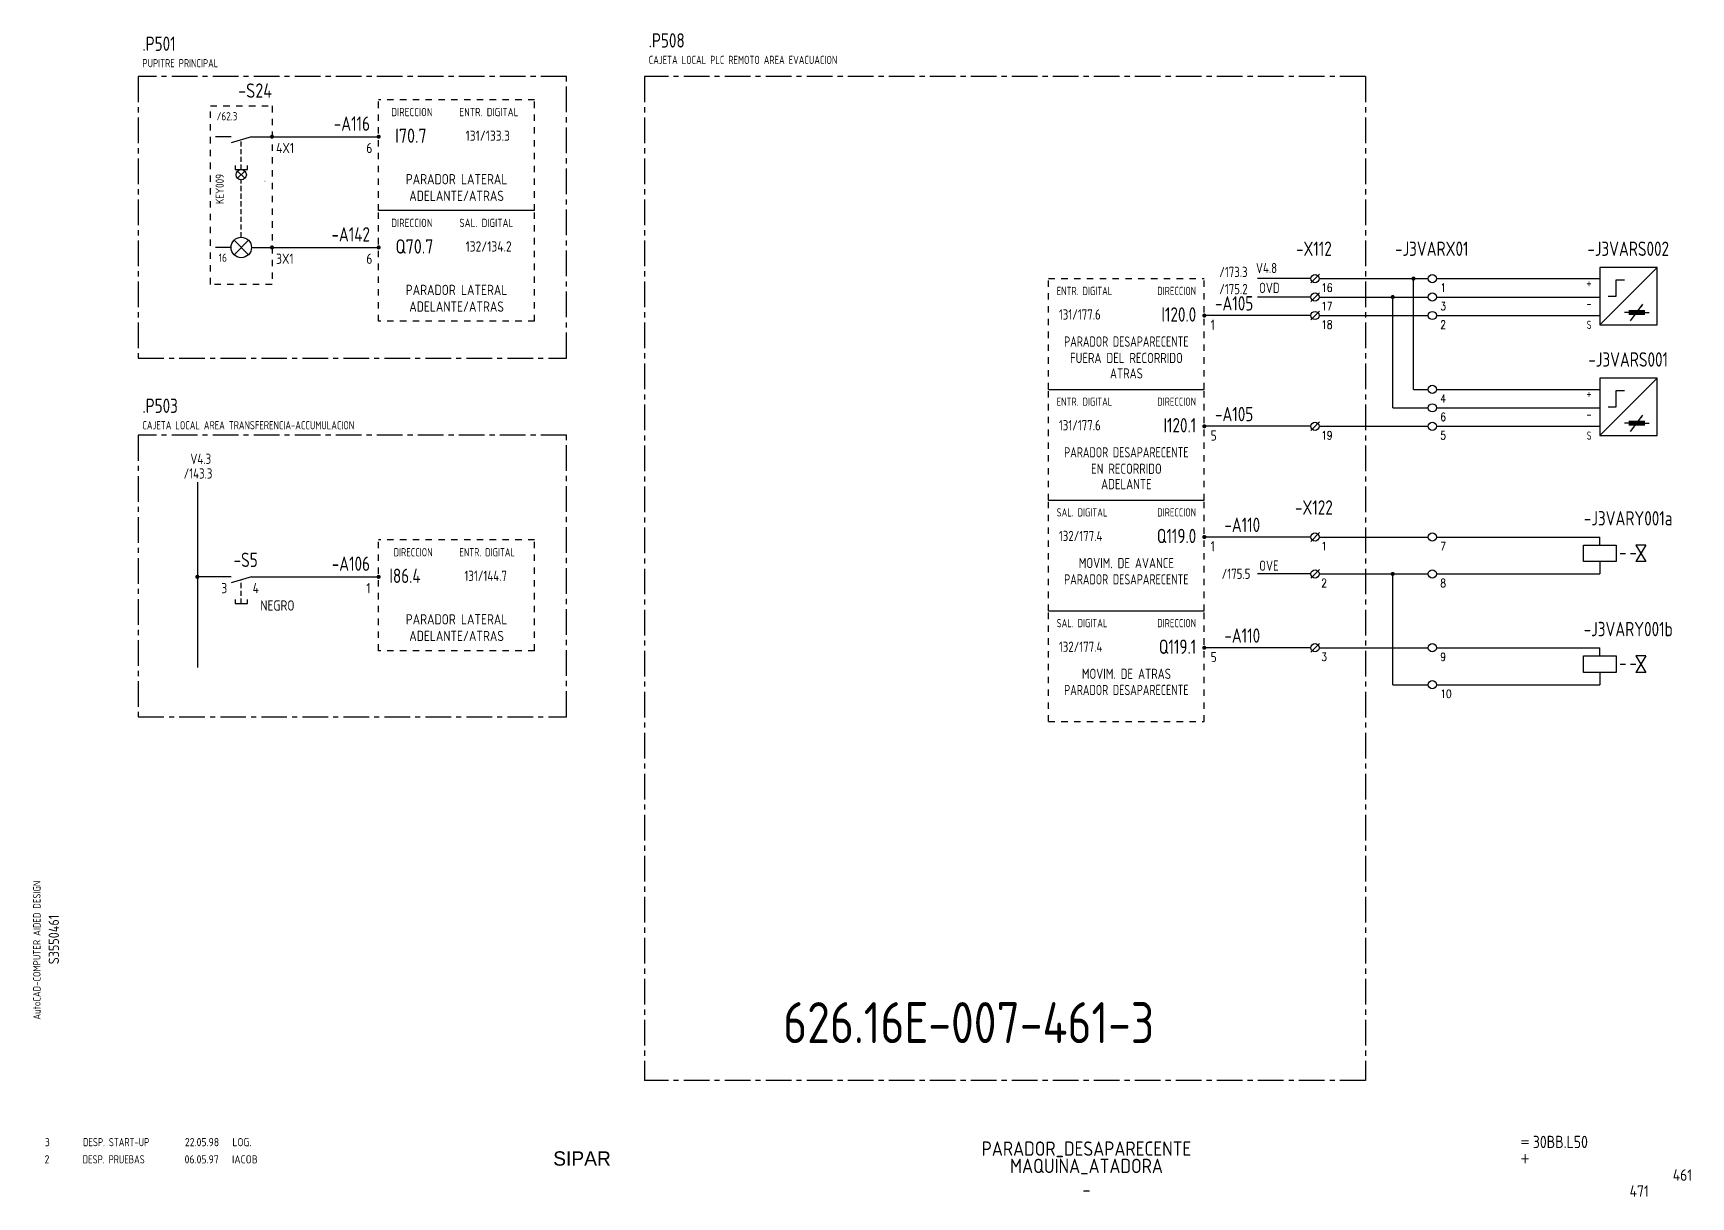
# Model space of a CAD drawing. Extents: x 10 to 414, y 6 to 289.
import ezdxf
from ezdxf.enums import TextEntityAlignment as Align

# ---------------------------------------------------------------- set-up
doc = ezdxf.new("R2010")
doc.units = 0
doc.header["$LTSCALE"] = 5
doc.header["$MEASUREMENT"] = 0
for name, pattern in [('CENTER', [2, 1.25, -0.25, 0.25, -0.25]), ('HIDDEN', [0.375, 0.25, -0.125]), ('HIDDEN1', [0.625, 0.3125, -0.3125])]:
    doc.linetypes.add(name, pattern=pattern)
doc.layers.get('0').update_dxf_attribs({"linetype": 'CONTINUOUS'})
doc.layers.add('CART', color=7, linetype='CONTINUOUS')
doc.styles.add('DIN', font='DIN.shx', dxfattribs={"width": 0.85})
doc.styles.add('ISO', font='DIN', dxfattribs={"width": 0.8})
doc.styles.add('N', font='ROMANS', dxfattribs={"width": 0.85, "height": 3})
doc.styles.add('SIMPLEX', font='SIMPLEX', dxfattribs={"width": 0.85})
doc.styles.add('X', font='UNIV.SHX', dxfattribs={"height": 3.5})

# ---------------------------------------------------------------- blocks, each defined once
blk = doc.blocks.new('B5-3')
at = {"linetype": 'Continuous', "const_width": 0.5}
blk.add_lwpolyline([(-0.25, 0, 1), (0.25, 0, 1)], format="xyb", close=True, dxfattribs=at)
blk = doc.blocks.new('BOX')
at = {"color": 3, "style": 'ISO', "width": 0.8}
blk.add_attdef('BOX', (0, 6), '', height=3.5, dxfattribs=at)
at = {"color": 7, "style": 'ISO', "width": 0.8}
blk.add_attdef('DESC', (0, 2), '', height=2, dxfattribs=at)
blk = doc.blocks.new('NORMALE')
at = {"linetype": 'Continuous'}
blk.add_line((-1.06, -1.06), (1.06, 1.06), dxfattribs=at)
at = {"color": 7}
blk.add_circle((0, 0), 1, dxfattribs=at)
at = {"color": 7, "style": 'SIMPLEX', "flags": 9}
for tag, p in [('QUADRO', (-7.5, 4)), ('SEZIONE', (-7.5, 2.5)), ('NUMO', (-7.5, 1)), ('NUMM', (-7.5, -0.5)), ('NOTEM', (-7.5, -2)), ('NOTEV', (-7.5, -3.5)), ('UTENZA', (-7.5, -5)), ('RIP', (-7.5, -6.5)), ('RAGGIO', (-7.5, -8))]:
    blk.add_attdef(tag, p, '', height=1, dxfattribs=at)
at = {"color": 3, "style": 'SIMPLEX', "flags": 8}
for tag, p in [('NUMI', (1.5, 0.5)), ('MORSETTIERA', (1.5, -2.5))]:
    blk.add_attdef(tag, p, '', height=2, dxfattribs=at)
blk = doc.blocks.new('REV2')
at = {"color": 3, "style": 'DIN'}
for s, width, p in [('2', 0.9, (12.45, 13.79)), ('DESP. PRUEBAS', 0.8, (21.76, 13.79)), ('06.05.97', 0.9, (46.59, 13.79)), ('IACOB', 0.9, (58.16, 13.79))]:
    blk.add_text(s, height=2, dxfattribs=dict(at, width=width)).set_placement(p)
blk = doc.blocks.new('DESP')
at = {"color": 3, "style": 'DIN'}
for s, width, p in [('3', 0.9, (7.45, 13.02)), ('DESP. START-UP', 0.8, (16.76, 13.02)), ('22.05.98', 0.9, (41.59, 13.02)), ('LOG.', 0.9, (53.16, 13.02))]:
    blk.add_text(s, height=2, dxfattribs=dict(at, width=width)).set_placement(p)

msp = doc.modelspace()

# ---------------------------------------------------------------- linework, layer by layer
at = {"color": 3, "linetype": 'CENTER'}
for p, q in [((139.71, 278.79), (35.31, 278.79)), ((35.31, 278.79), (35.31, 210.08)), ((139.71, 210.08), (139.71, 278.79)), ((158.76, 278.79), (158.76, 34.04)), ((334.55, 278.79), (158.76, 278.79)), ((334.55, 278.79), (334.55, 34.04)), ((35.31, 210.08), (139.71, 210.08)), ((35.31, 191.37), (35.31, 122.66)), ((139.71, 191.37), (35.31, 191.37)), ((139.71, 122.66), (139.71, 191.37)), ((35.31, 122.66), (139.71, 122.66)), ((334.55, 34.04), (158.76, 34.04))]:
    msp.add_line(p, q, dxfattribs=at)
at = {"linetype": 'HIDDEN1'}
for p, q in [((52.91, 271.6), (67.91, 271.6)), ((52.91, 228.1), (52.91, 271.6)), ((67.91, 271.6), (67.91, 228.1)), ((93.91, 246.1), (93.91, 273.1)), ((131.91, 273.1), (93.91, 273.1)), ((131.91, 246.1), (131.91, 273.1)), ((131.91, 246.1), (93.91, 246.1)), ((93.91, 219.1), (93.91, 246.1)), ((131.91, 219.1), (131.91, 246.1)), ((67.91, 228.1), (52.91, 228.1)), ((257.23, 229.51), (295.23, 229.51)), ((257.23, 202.51), (257.23, 229.51)), ((295.23, 202.51), (295.23, 229.51)), ((131.91, 219.1), (93.91, 219.1)), ((257.23, 175.51), (257.23, 202.51)), ((295.23, 175.51), (295.23, 202.51)), ((257.23, 175.51), (295.23, 175.51)), ((257.23, 148.51), (257.23, 175.51)), ((295.23, 148.51), (295.23, 175.51)), ((93.91, 138.8), (93.91, 165.8)), ((131.91, 165.8), (93.91, 165.8)), ((131.91, 138.8), (131.91, 165.8)), ((257.23, 148.51), (295.23, 148.51)), ((257.23, 121.51), (257.23, 148.51)), ((257.23, 148.51), (295.23, 148.51)), ((295.23, 121.51), (295.23, 148.51)), ((131.91, 138.8), (93.91, 138.8)), ((257.23, 121.51), (295.23, 121.51))]:
    msp.add_line(p, q, dxfattribs=at)
for p, q in [((57.91, 264.1), (54.09, 264.1)), ((62.91, 264.1), (57.91, 262.6)), ((62.91, 264.1), (67.91, 264.1)), ((67.91, 264.1), (93.91, 264.1)), ((58.91, 257.1), (58.91, 256.1)), ((58.91, 256.1), (61.91, 256.1)), ((61.91, 256.1), (61.91, 257.1)), ((57.91, 237.1), (54.09, 237.1)), ((62.91, 237.1), (67.91, 237.1)), ((67.91, 237.1), (93.91, 237.1)), ((391.66, 232.24), (391.66, 218.24)), ((391.66, 218.24), (405.66, 232.24)), ((405.66, 232.24), (391.66, 232.24)), ((405.66, 218.24), (405.66, 232.24)), ((321.23, 229.51), (308.23, 229.51)), ((395.66, 225.24), (395.66, 229.24)), ((395.66, 229.24), (397.66, 229.24)), ((321.23, 225.01), (308.23, 225.01)), ((393.66, 225.24), (395.66, 225.24)), ((399.16, 219.24), (402.16, 223.24)), ((321.23, 220.51), (295.23, 220.51)), ((398.66, 221.24), (397.66, 221.24)), ((402.66, 221.24), (403.66, 221.24)), ((391.66, 218.24), (405.66, 218.24)), ((391.66, 205.24), (391.66, 191.24)), ((391.66, 191.24), (405.66, 205.24)), ((405.66, 205.24), (391.66, 205.24)), ((395.66, 202.24), (397.66, 202.24)), ((395.66, 198.24), (395.66, 202.24)), ((405.66, 191.24), (405.66, 205.24)), ((393.66, 198.24), (395.66, 198.24)), ((398.66, 194.24), (397.66, 194.24)), ((399.16, 192.24), (402.16, 196.24)), ((402.66, 194.24), (403.66, 194.24)), ((321.23, 193.51), (295.23, 193.51)), ((391.66, 191.24), (405.66, 191.24)), ((321.23, 166.51), (295.23, 166.51)), ((396.66, 162.51), (397.91, 162.51)), ((399.16, 162.51), (400.41, 162.51)), ((57.91, 156.8), (49.7, 156.8)), ((62.91, 156.8), (57.91, 155.3)), ((62.91, 156.8), (93.91, 156.8)), ((321.23, 157.51), (308.23, 157.51)), ((58.91, 151.3), (58.91, 150.3)), ((58.91, 150.3), (61.91, 150.3)), ((61.91, 150.3), (61.91, 151.3)), ((321.23, 139.51), (295.23, 139.51)), ((396.66, 135.51), (397.91, 135.51)), ((399.16, 135.51), (400.41, 135.51))]:
    msp.add_line(p, q)
at = {"linetype": 'HIDDEN'}
for p, q in [((60.41, 256.09), (60.41, 263.35)), ((60.41, 239.6), (60.41, 253.59)), ((60.41, 150.3), (60.41, 156.05))]:
    msp.add_line(p, q, dxfattribs=at)
at = {"linetype": 'Continuous'}
for p, q in [((59.52, 253.96), (61.29, 255.72)), ((61.29, 253.96), (59.52, 255.72)), ((131.91, 246.1), (93.91, 246.1)), ((62.18, 235.33), (58.64, 238.86)), ((58.64, 235.33), (62.18, 238.86)), ((323.23, 229.51), (349.83, 229.51)), ((346.23, 202.51), (346.23, 229.51)), ((351.83, 229.51), (391.66, 229.51)), ((323.23, 225.01), (349.83, 225.01)), ((341.17, 198.01), (341.17, 225.01)), ((351.83, 225.01), (391.66, 225.01)), ((323.23, 220.51), (349.83, 220.51)), ((351.83, 220.51), (391.66, 220.51)), ((257.23, 202.51), (295.23, 202.51)), ((346.23, 202.51), (349.83, 202.51)), ((351.83, 202.51), (391.66, 202.51)), ((341.17, 198.01), (349.83, 198.01)), ((351.83, 198.01), (391.66, 198.01)), ((323.23, 193.51), (349.83, 193.51)), ((351.83, 193.51), (391.66, 193.51)), ((49.7, 179.89), (49.7, 134.68)), ((257.23, 175.51), (295.23, 175.51)), ((323.23, 166.51), (349.83, 166.51)), ((351.83, 166.51), (391.66, 166.51)), ((391.66, 164.51), (391.66, 166.51)), ((387.66, 164.51), (395.66, 164.51)), ((387.66, 160.51), (387.66, 164.51)), ((395.66, 164.51), (395.66, 160.51)), ((402.91, 164.51), (400.41, 160.51)), ((400.41, 164.51), (402.91, 160.51)), ((402.91, 164.51), (400.41, 164.51)), ((395.66, 160.51), (387.66, 160.51)), ((391.66, 160.51), (391.66, 157.51)), ((402.91, 160.51), (400.41, 160.51)), ((323.23, 157.51), (349.83, 157.51)), ((341.17, 130.51), (341.17, 157.51)), ((351.83, 157.51), (391.66, 157.51)), ((257.23, 148.51), (295.23, 148.51)), ((257.23, 148.51), (295.23, 148.51)), ((323.23, 139.51), (349.83, 139.51)), ((351.83, 139.51), (391.66, 139.51)), ((387.66, 133.51), (387.66, 137.51)), ((387.66, 137.51), (395.66, 137.51)), ((391.66, 137.51), (391.66, 139.51)), ((395.66, 137.51), (395.66, 133.51)), ((400.41, 137.51), (402.91, 133.51)), ((402.91, 137.51), (400.41, 133.51)), ((402.91, 137.51), (400.41, 137.51)), ((395.66, 133.51), (387.66, 133.51)), ((391.66, 133.51), (391.66, 130.51)), ((402.91, 133.51), (400.41, 133.51)), ((341.17, 130.51), (349.83, 130.51)), ((351.83, 130.51), (391.66, 130.51))]:
    msp.add_line(p, q, dxfattribs=at)
for points in [[(402.16, 223.24, 0, 0.525, 0), (401.71, 222.64, 0.525, 0.525, 0)], [(402.16, 196.24, 0, 0.525, 0), (401.71, 195.64, 0.525, 0.525, 0)]]:
    msp.add_lwpolyline(points, format="xyseb")
at = {"const_width": 1.25}
for points in [[(398.66, 221.24), (402.66, 221.24)], [(398.66, 194.24), (402.66, 194.24)]]:
    msp.add_lwpolyline(points, dxfattribs=at)
at = {"linetype": 'Continuous'}
msp.add_circle((60.41, 254.84), 1.25, dxfattribs=at)
msp.add_circle((60.41, 237.1), 2.5)
at = {"color": 7}
for centre in [(350.83, 229.51), (350.83, 225.01), (350.83, 220.51), (350.83, 202.51), (350.83, 198.01), (350.83, 193.51), (350.83, 166.51), (350.83, 166.51), (350.83, 157.51), (350.83, 139.51), (350.83, 139.51), (350.83, 130.51)]:
    msp.add_circle(centre, 1, dxfattribs=at)

# ---------------------------------------------------------------- block references
for p, values in [((36.31, 279.03), {'BOX': '.P501', 'DESC': 'PUPITRE PRINCIPAL'}), ((159.76, 279.83), {'BOX': '.P508', 'DESC': 'CAJETA LOCAL PLC REMOTO AREA EVACUACION'}), ((36.31, 190.76), {'BOX': '.P503', 'DESC': 'CAJETA LOCAL AREA TRANSFERENCIA-ACCUMULACION'})]:
    msp.add_blockref('BOX', p).add_auto_attribs(values)
for p in [(67.91, 264.1), (67.91, 237.1), (346.23, 229.51), (341.17, 225.01), (295.23, 220.51), (295.23, 193.51), (295.23, 166.51), (341.17, 157.51), (295.23, 139.51)]:
    msp.add_blockref('B5-3', p)
at = {"xscale": -1}
for p in [(93.91, 264.1), (93.91, 237.1), (49.7, 156.8), (93.91, 156.8)]:
    msp.add_blockref('B5-3', p, dxfattribs=at)
at = {"linetype": 'Continuous'}
for name, p in [('NORMALE', (322.23, 229.51)), ('NORMALE', (322.23, 225.01)), ('NORMALE', (322.23, 220.51)), ('NORMALE', (322.23, 193.51)), ('NORMALE', (322.23, 166.51)), ('NORMALE', (322.23, 157.51)), ('NORMALE', (322.23, 139.51)), ('DESP', (5.08, 4.96)), ('REV2', (0, 0))]:
    msp.add_blockref(name, p, dxfattribs=at)

# ---------------------------------------------------------------- texts
at = {"color": 3, "style": 'DIN'}
for s, width, p in [('-S24', 0.85, (67.91, 273.6)), ('-A116', 0.8, (91.8, 265.55)), ('I70.7', 0.85, (105.6, 262.6)), ('-A142', 0.8, (91.8, 238.55)), ('Q70.7', 0.85, (107.25, 235.6)), ('I120.0', 0.8, (293.25, 219.01)), ('-A105', 0.8, (307.17, 221.73)), ('-A105', 0.8, (307.17, 194.73)), ('I120.1', 0.8, (293.25, 192.01)), ('-A110', 0.8, (308.85, 167.73)), ('Q119.0', 0.8, (293.25, 165.01)), ('-S5', 0.8, (64.42, 159.2)), ('-A106', 0.8, (91.8, 158.26)), ('I86.4', 0.8, (104.14, 155.3)), ('Q119.1', 0.8, (293.25, 138.01)), ('-A110', 0.8, (308.85, 140.73))]:
    msp.add_text(s, height=3.5, dxfattribs=dict(at, width=width)).set_placement(p, align=Align.RIGHT)
at = {"color": 1, "style": 'DIN'}
for s, height, width, p in [('DIRECCION', 2, 0.85, (107.05, 269.1)), ('.', 2, 0.85, (66.41, 253.1)), ('DIRECCION', 2, 0.85, (107.05, 242.1)), ('16', 2, 0.85, (56.91, 233.6)), ('DIRECCION', 2, 0.8, (293.23, 225.51)), ('+', 2.5, 0.8, (389.66, 227.24)), ('-', 2.5, 0.8, (389.66, 222.24)), ('S', 2, 0.8, (389.66, 217.24)), ('DIRECCION', 2, 0.8, (293.23, 198.51)), ('+', 2.5, 0.8, (389.66, 200.24)), ('-', 2.5, 0.8, (389.66, 195.24)), ('S', 2, 0.8, (389.66, 190.24)), ('DIRECCION', 2, 0.8, (293.23, 171.51)), ('DIRECCION', 2, 0.8, (107.05, 161.8)), ('DIRECCION', 2, 0.8, (293.23, 144.51))]:
    msp.add_text(s, height=height, dxfattribs=dict(at, width=width)).set_placement(p, align=Align.RIGHT)
for s, width, p in [('ENTR. DIGITAL', 0.85, (113.59, 269.1)), ('SAL. DIGITAL', 0.85, (113.59, 242.1)), ('ENTR. DIGITAL', 0.8, (259.23, 225.51)), ('ENTR. DIGITAL', 0.8, (259.23, 198.51)), ('SAL. DIGITAL', 0.8, (259.23, 171.51)), ('ENTR. DIGITAL', 0.8, (113.59, 161.8)), ('SAL. DIGITAL', 0.8, (259.23, 144.51))]:
    msp.add_text(s, height=2, dxfattribs=dict(at, width=width)).set_placement(p)
at = {"color": 1, "style": 'DIN', "width": 0.85}
msp.add_text('/62.3', height=2, dxfattribs=at).set_placement((56.93, 268.1), align=Align.CENTER)
at = {"style": 'DIN'}
for s, width, p in [('131/133.3', 0.85, (115.11, 263.1)), ('4X1', 0.85, (68.91, 260.1)), ('6', 0.85, (90.91, 260.1)), ('132/134.2', 0.85, (115.11, 236.1)), ('3X1', 0.85, (68.91, 233.1)), ('6', 0.85, (90.91, 233.1)), ('/173.3', 0.8, (298.87, 229.88)), ('V4.8', 0.8, (307.82, 230.83)), ('/175.2', 0.8, (298.87, 225.71)), ('OVD', 0.8, (308.59, 226)), ('131/177.6', 0.8, (259.77, 219.51)), ('1', 0.85, (296.78, 217)), ('131/177.6', 0.8, (259.77, 192.51)), ('5', 0.85, (296.78, 190)), ('V4.3', 0.8, (48, 184.32)), ('/143.3', 0.8, (46.36, 180.76)), ('132/177.4', 0.8, (259.77, 165.51)), ('1', 0.85, (296.78, 163)), ('131/144.7', 0.8, (114.84, 155.8)), ('/175.5', 0.8, (299.46, 156.3)), ('OVE', 0.8, (308.63, 158.28)), ('3', 0.85, (55.55, 152.8)), ('4', 0.85, (63.2, 152.8)), ('1', 0.85, (90.91, 152.8)), ('132/177.4', 0.8, (259.77, 138.51)), ('5', 0.85, (296.78, 136))]:
    msp.add_text(s, height=2.5, dxfattribs=dict(at, width=width)).set_placement(p)
at = {"color": 1, "style": 'DIN', "width": 0.85}
msp.add_text('KEY009', height=2, rotation=90, dxfattribs=at).set_placement((56.16, 251.34), align=Align.CENTER)
at = {"style": 'DIN'}
for s, width, p in [('PARADOR LATERAL', 0.85, (112.91, 252.5)), ('ADELANTE/ATRAS', 0.85, (112.91, 248.44)), ('PARADOR LATERAL', 0.85, (112.91, 225.5)), ('ADELANTE/ATRAS', 0.85, (112.91, 221.44)), ('PARADOR DESAPARECENTE', 0.75, (276.23, 212.91)), ('FUERA DEL RECORRIDO', 0.8, (276.23, 208.91)), ('ATRAS', 0.8, (276.23, 205.15)), ('PARADOR DESAPARECENTE', 0.75, (276.23, 185.91)), ('EN RECORRIDO', 0.8, (276.23, 181.91)), ('ADELANTE', 0.8, (276.23, 178.16)), ('MOVIM. DE AVANCE', 0.8, (276.23, 158.91)), ('PARADOR DESAPARECENTE', 0.75, (276.23, 154.94)), ('NEGRO', 0.85, (69.22, 148.57)), ('PARADOR LATERAL', 0.85, (112.91, 145.2)), ('ADELANTE/ATRAS', 0.85, (112.91, 141.14)), ('MOVIM. DE ATRAS', 0.8, (276.23, 131.91)), ('PARADOR DESAPARECENTE', 0.75, (276.23, 127.97))]:
    msp.add_text(s, height=2.5, dxfattribs=dict(at, width=width)).set_placement(p, align=Align.CENTER)
at = {"color": 3, "style": 'DIN', "width": 0.8}
for s, p in [('-X112', (321.95, 235.04)), ('-J3VARX01', (350.69, 235.04)), ('-J3VARS002', (398.58, 235.04)), ('-J3VARS001', (398.58, 208.04)), ('-X122', (321.95, 171.96)), ('-J3VARY001a', (398.58, 169.32)), ('-J3VARY001b', (398.58, 142.32))]:
    msp.add_text(s, height=3.5, dxfattribs=at).set_placement(p, align=Align.CENTER)
at = {"color": 2, "insert": (192.52, 53.12), "char_height": 10, "width": 111.0411, "attachment_point": 1, "style": 'DIN'}
msp.add_mtext('626.16E-007-461-3', dxfattribs=at)
at = {"color": 7, "style": 'SIMPLEX', "width": 0.8, "flags": 8}
for tag, p in [('16', (323.74, 226.29)), ('1', (352.78, 226.29)), ('17', (323.74, 221.79)), ('3', (352.78, 221.79)), ('18', (323.74, 217.29)), ('2', (352.78, 217.29)), ('4', (352.78, 199.29)), ('6', (352.78, 194.79)), ('19', (323.74, 190.29)), ('5', (352.78, 190.29)), ('1', (323.74, 163.29)), ('7', (352.78, 163.29)), ('2', (323.74, 154.29)), ('8', (352.78, 154.29)), ('3', (323.74, 136.29)), ('9', (352.78, 136.29)), ('10', (352.78, 127.29))]:
    msp.add_attdef(tag, p, '', height=2, dxfattribs=at)
at = {"layer": 'CART', "color": 1, "style": 'DIN', "width": 0.9}
msp.add_text('AutoCAD-COMPUTER AIDED DESIGN', height=1.8, rotation=90, dxfattribs=at).set_placement((11.47, 48.84))
at = {"layer": 'CART', "color": 3, "style": 'N', "width": 0.85}
for s, p in [('=', (372.24, 17.91)), ('+', (372.24, 13.87))]:
    msp.add_text(s, height=2.5, dxfattribs=at).set_placement(p)
at = {"layer": 'CART', "color": 3, "style": 'DIN', "width": 0.9, "flags": 1}
msp.add_attdef('S3550461', text='', height=2.5, rotation=90, dxfattribs=at).set_placement((15.95, 68.38), align=Align.CENTER)
at = {"layer": 'CART', "color": 3, "style": 'DIN', "width": 0.85}
msp.add_attdef('30BB.L50', text='', height=3, dxfattribs=at).set_placement((375.33, 16.63), align=Align.BOTTOM_LEFT)
at = {"layer": 'CART', "color": 6, "style": 'X', "flags": 1}
msp.add_attdef('SIPAR', text='', height=3.5, dxfattribs=at).set_placement((143.5, 15), align=Align.MIDDLE)
at = {"layer": 'CART', "color": 2, "style": 'DIN', "width": 0.9, "flags": 1}
for tag, p in [('PARADOR_DESAPARECENTE', (266.5, 17.24)), ('MAQUINA_ATADORA', (266.5, 13.03)), ('_', (266.5, 8.8))]:
    msp.add_attdef(tag, text='', height=3.5, dxfattribs=at).set_placement(p, align=Align.MIDDLE)
msp.add_attdef('461', text='', height=2.8, dxfattribs=at).set_placement((414.2, 9.56), align=Align.RIGHT)
at = {"layer": 'CART', "color": 7, "style": 'DIN', "width": 0.9, "flags": 1}
msp.add_attdef('471', (398.93, 5.65), '', height=2.8, dxfattribs=at)

doc.saveas('drawing.dxf')
